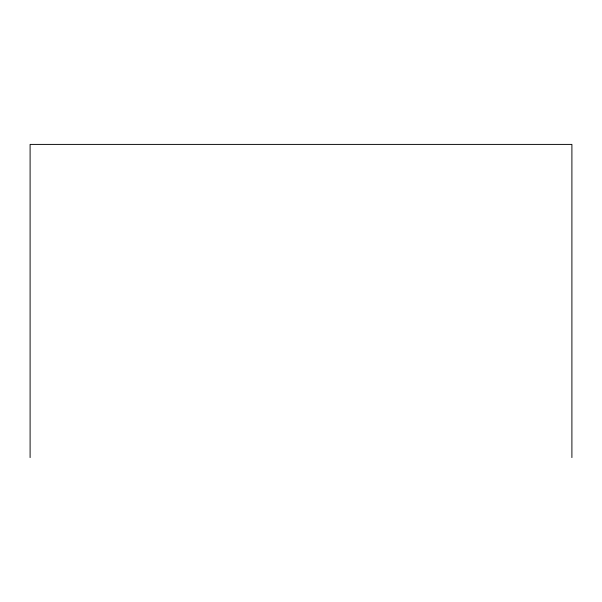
<?xml version="1.0" encoding="UTF-8"?>
<svg xmlns="http://www.w3.org/2000/svg" width="602" height="602" viewBox="0 0 602 602"><rect width="100%" height="100%" fill="white"/><g stroke="black" fill="none" stroke-linecap="round" stroke-linejoin="round"><path stroke-width="0.9" d="M571.9 457.595L571.9 144.405L30.1 144.405L30.1 457.595"/></g></svg>
